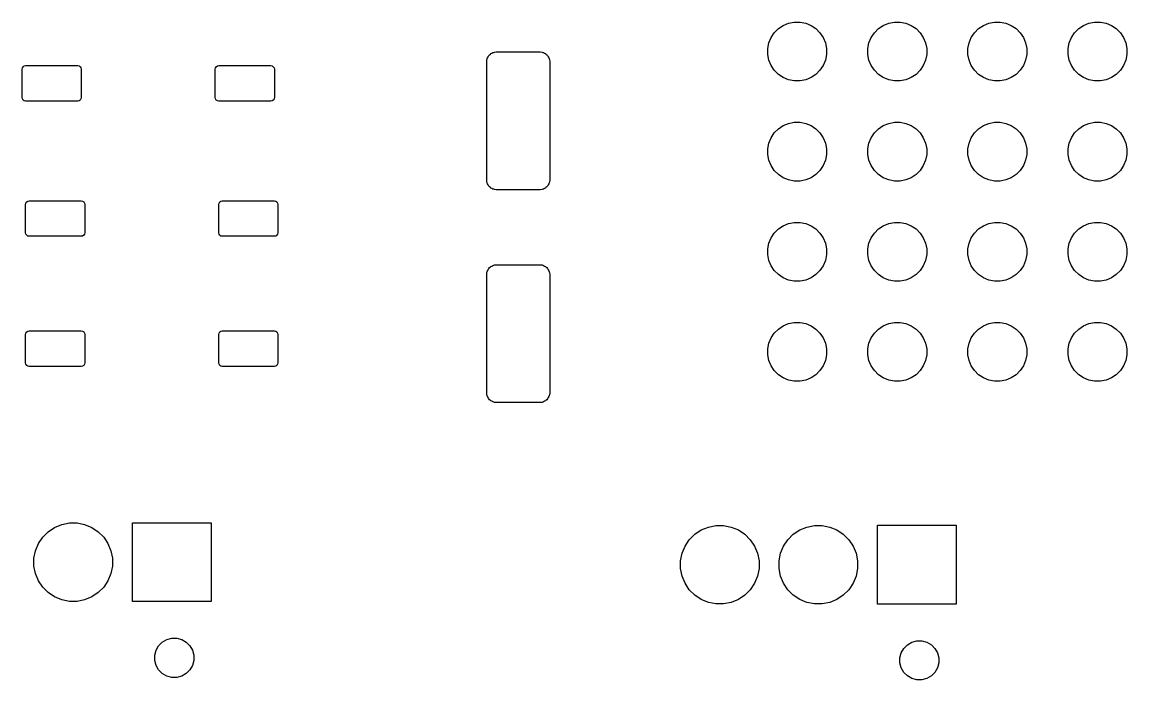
# Model space of a CAD drawing. Header units: millimetres. Extents: x 68 to 175, y -162 to -92.
# Drawn here: x 97.76 to 125.79, y -126.8 to -110.11 of the extents above; entities that cross this region are included whole.
import ezdxf

# ---------------------------------------------------------------- set-up
doc = ezdxf.new("R2010")
doc.units = ezdxf.units.MM
doc.layers.add('Edge.Cuts', color=254, linetype='CONTINUOUS', true_color=0xd0d2cd)

msp = doc.modelspace()

# ---------------------------------------------------------------- linework, layer by layer
at = {"layer": 'Edge.Cuts', "linetype": 'CONTINUOUS'}
for p, q in [((117.068452, -110.194468), (117.204286, -110.138204)), ((117.204286, -110.138204), (117.348487, -110.10952)), ((117.348487, -110.10952), (117.495513, -110.10952)), ((117.495513, -110.10952), (117.639714, -110.138204)), ((117.639714, -110.138204), (117.775548, -110.194468)), ((119.608452, -110.194468), (119.744286, -110.138204)), ((119.744286, -110.138204), (119.888487, -110.10952)), ((119.888487, -110.10952), (120.035513, -110.10952)), ((120.035513, -110.10952), (120.179714, -110.138204)), ((120.179714, -110.138204), (120.315548, -110.194468)), ((122.148452, -110.194468), (122.284286, -110.138204)), ((122.284286, -110.138204), (122.428487, -110.10952)), ((122.428487, -110.10952), (122.575513, -110.10952)), ((122.575513, -110.10952), (122.719714, -110.138204)), ((122.719714, -110.138204), (122.855548, -110.194468)), ((124.688452, -110.194468), (124.824286, -110.138204)), ((124.824286, -110.138204), (124.968487, -110.10952)), ((124.968487, -110.10952), (125.115513, -110.10952)), ((125.115513, -110.10952), (125.259714, -110.138204)), ((125.259714, -110.138204), (125.395548, -110.194468)), ((116.760559, -110.502361), (116.842242, -110.380114)), ((116.842242, -110.380114), (116.946205, -110.276151)), ((116.946205, -110.276151), (117.068452, -110.194468)), ((117.775548, -110.194468), (117.897795, -110.276151)), ((117.897795, -110.276151), (118.001758, -110.380114)), ((118.001758, -110.380114), (118.083441, -110.502361)), ((119.300559, -110.502361), (119.382242, -110.380114)), ((119.382242, -110.380114), (119.486205, -110.276151)), ((119.486205, -110.276151), (119.608452, -110.194468)), ((120.315548, -110.194468), (120.437795, -110.276151)), ((120.437795, -110.276151), (120.541758, -110.380114)), ((120.541758, -110.380114), (120.623441, -110.502361)), ((121.840559, -110.502361), (121.922242, -110.380114)), ((121.922242, -110.380114), (122.026205, -110.276151)), ((122.026205, -110.276151), (122.148452, -110.194468)), ((122.855548, -110.194468), (122.977795, -110.276151)), ((122.977795, -110.276151), (123.081758, -110.380114)), ((123.081758, -110.380114), (123.163441, -110.502361)), ((124.380559, -110.502361), (124.462242, -110.380114)), ((124.462242, -110.380114), (124.566205, -110.276151)), ((124.566205, -110.276151), (124.688452, -110.194468)), ((125.395548, -110.194468), (125.517795, -110.276151)), ((125.517795, -110.276151), (125.621758, -110.380114)), ((125.621758, -110.380114), (125.703441, -110.502361)), ((116.675611, -110.782396), (116.704295, -110.638195)), ((116.704295, -110.638195), (116.760559, -110.502361)), ((118.083441, -110.502361), (118.139705, -110.638195)), ((118.139705, -110.638195), (118.168389, -110.782396)), ((119.215611, -110.782396), (119.244295, -110.638195)), ((119.244295, -110.638195), (119.300559, -110.502361)), ((120.623441, -110.502361), (120.679705, -110.638195)), ((120.679705, -110.638195), (120.708389, -110.782396)), ((121.755611, -110.782396), (121.784295, -110.638195)), ((121.784295, -110.638195), (121.840559, -110.502361)), ((123.163441, -110.502361), (123.219705, -110.638195)), ((123.219705, -110.638195), (123.248389, -110.782396)), ((124.295611, -110.782396), (124.324295, -110.638195)), ((124.324295, -110.638195), (124.380559, -110.502361)), ((125.703441, -110.502361), (125.759705, -110.638195)), ((125.759705, -110.638195), (125.788389, -110.782396)), ((109.56443, -111.018329), (109.581226, -110.993191)), ((109.581226, -110.993191), (109.590008, -110.973303)), ((109.590008, -110.973303), (109.603591, -110.959719)), ((109.603591, -110.959719), (109.618623, -110.937223)), ((109.618623, -110.937223), (109.641119, -110.922191)), ((109.641119, -110.922191), (109.654703, -110.908608)), ((109.654703, -110.908608), (109.674591, -110.899826)), ((109.674591, -110.899826), (109.699729, -110.88303)), ((109.699729, -110.88303), (109.723208, -110.878359)), ((109.723208, -110.878359), (109.740359, -110.870787)), ((109.740359, -110.870787), (109.790551, -110.864964)), ((109.790551, -110.864964), (109.7954, -110.864)), ((109.7954, -110.864), (110.8954, -110.864)), ((110.8954, -110.864), (110.90025, -110.864964)), ((110.90025, -110.864964), (110.95044, -110.870787)), ((110.95044, -110.870787), (110.967589, -110.878359)), ((110.967589, -110.878359), (110.991071, -110.88303)), ((110.991071, -110.88303), (111.01621, -110.899827)), ((111.01621, -110.899827), (111.036096, -110.908608)), ((111.036096, -110.908608), (111.049677, -110.922189)), ((111.049677, -110.922189), (111.072177, -110.937223)), ((111.072177, -110.937223), (111.08721, -110.959722)), ((111.08721, -110.959722), (111.100791, -110.973303)), ((111.100791, -110.973303), (111.10957, -110.993186)), ((111.10957, -110.993186), (111.12637, -111.018329)), ((116.675611, -110.929422), (116.675611, -110.782396)), ((116.704295, -111.073623), (116.675611, -110.929422)), ((118.168389, -110.929422), (118.139705, -111.073623)), ((118.168389, -110.782396), (118.168389, -110.929422)), ((119.215611, -110.929422), (119.215611, -110.782396)), ((119.244295, -111.073623), (119.215611, -110.929422)), ((120.708389, -110.929422), (120.679705, -111.073623)), ((120.708389, -110.782396), (120.708389, -110.929422)), ((121.755611, -110.929422), (121.755611, -110.782396)), ((121.784295, -111.073623), (121.755611, -110.929422)), ((123.248389, -110.929422), (123.219705, -111.073623)), ((123.248389, -110.782396), (123.248389, -110.929422)), ((124.295611, -110.929422), (124.295611, -110.782396)), ((124.324295, -111.073623), (124.295611, -110.929422)), ((125.788389, -110.929422), (125.759705, -111.073623)), ((125.788389, -110.782396), (125.788389, -110.929422)), ((97.759, -111.304), (97.765851, -111.269558)), ((97.765851, -111.269558), (97.78536, -111.24036)), ((97.78536, -111.24036), (97.814558, -111.220851)), ((97.814558, -111.220851), (97.849, -111.214)), ((97.849, -111.214), (99.169, -111.214)), ((99.169, -111.214), (99.203442, -111.220851)), ((99.203442, -111.220851), (99.23264, -111.24036)), ((99.23264, -111.24036), (99.252149, -111.269558)), ((99.252149, -111.269558), (99.259, -111.304)), ((102.659, -111.304), (102.665851, -111.269558)), ((102.665851, -111.269558), (102.68536, -111.24036)), ((102.68536, -111.24036), (102.714558, -111.220851)), ((102.714558, -111.220851), (102.749, -111.214)), ((102.749, -111.214), (104.069, -111.214)), ((104.069, -111.214), (104.103442, -111.220851)), ((104.103442, -111.220851), (104.13264, -111.24036)), ((104.13264, -111.24036), (104.152149, -111.269558)), ((104.152149, -111.269558), (104.159, -111.304)), ((109.5454, -111.114), (109.546364, -111.10915)), ((109.5454, -114.114), (109.5454, -111.114)), ((109.546364, -111.10915), (109.552187, -111.058959)), ((109.552187, -111.058959), (109.559759, -111.041808)), ((109.559759, -111.041808), (109.56443, -111.018329)), ((111.12637, -111.018329), (111.131041, -111.041812)), ((111.131041, -111.041812), (111.138612, -111.058959)), ((111.138612, -111.058959), (111.144433, -111.109139)), ((111.144433, -111.109139), (111.1454, -111.114)), ((111.1454, -111.114), (111.1454, -114.114)), ((116.760559, -111.209457), (116.704295, -111.073623)), ((116.842242, -111.331704), (116.760559, -111.209457)), ((118.083441, -111.209457), (118.001758, -111.331704)), ((118.139705, -111.073623), (118.083441, -111.209457)), ((119.300559, -111.209457), (119.244295, -111.073623)), ((119.382242, -111.331704), (119.300559, -111.209457)), ((120.623441, -111.209457), (120.541758, -111.331704)), ((120.679705, -111.073623), (120.623441, -111.209457)), ((121.840559, -111.209457), (121.784295, -111.073623)), ((121.922242, -111.331704), (121.840559, -111.209457)), ((123.163441, -111.209457), (123.081758, -111.331704)), ((123.219705, -111.073623), (123.163441, -111.209457)), ((124.380559, -111.209457), (124.324295, -111.073623)), ((124.462242, -111.331704), (124.380559, -111.209457)), ((125.703441, -111.209457), (125.621758, -111.331704)), ((125.759705, -111.073623), (125.703441, -111.209457)), ((97.759, -112.024), (97.759, -111.304)), ((99.259, -111.304), (99.259, -112.024)), ((102.659, -112.024), (102.659, -111.304)), ((104.159, -111.304), (104.159, -112.024)), ((116.946205, -111.435667), (116.842242, -111.331704)), ((117.068452, -111.51735), (116.946205, -111.435667)), ((117.204286, -111.573614), (117.068452, -111.51735)), ((117.775548, -111.51735), (117.639714, -111.573614)), ((117.897795, -111.435667), (117.775548, -111.51735)), ((118.001758, -111.331704), (117.897795, -111.435667)), ((119.486205, -111.435667), (119.382242, -111.331704)), ((119.608452, -111.51735), (119.486205, -111.435667)), ((119.744286, -111.573614), (119.608452, -111.51735)), ((120.315548, -111.51735), (120.179714, -111.573614)), ((120.437795, -111.435667), (120.315548, -111.51735)), ((120.541758, -111.331704), (120.437795, -111.435667)), ((122.026205, -111.435667), (121.922242, -111.331704)), ((122.148452, -111.51735), (122.026205, -111.435667)), ((122.284286, -111.573614), (122.148452, -111.51735)), ((122.855548, -111.51735), (122.719714, -111.573614)), ((122.977795, -111.435667), (122.855548, -111.51735)), ((123.081758, -111.331704), (122.977795, -111.435667)), ((124.566205, -111.435667), (124.462242, -111.331704)), ((124.688452, -111.51735), (124.566205, -111.435667)), ((124.824286, -111.573614), (124.688452, -111.51735)), ((125.395548, -111.51735), (125.259714, -111.573614)), ((125.517795, -111.435667), (125.395548, -111.51735)), ((125.621758, -111.331704), (125.517795, -111.435667)), ((117.348487, -111.602298), (117.204286, -111.573614)), ((117.495513, -111.602298), (117.348487, -111.602298)), ((117.639714, -111.573614), (117.495513, -111.602298)), ((119.888487, -111.602298), (119.744286, -111.573614)), ((120.035513, -111.602298), (119.888487, -111.602298)), ((120.179714, -111.573614), (120.035513, -111.602298)), ((122.428487, -111.602298), (122.284286, -111.573614)), ((122.575513, -111.602298), (122.428487, -111.602298)), ((122.719714, -111.573614), (122.575513, -111.602298)), ((124.968487, -111.602298), (124.824286, -111.573614)), ((125.115513, -111.602298), (124.968487, -111.602298)), ((125.259714, -111.573614), (125.115513, -111.602298)), ((97.765851, -112.058442), (97.759, -112.024)), ((97.78536, -112.08764), (97.765851, -112.058442)), ((97.814558, -112.107149), (97.78536, -112.08764)), ((97.849, -112.114), (97.814558, -112.107149)), ((99.169, -112.114), (97.849, -112.114)), ((99.203442, -112.107149), (99.169, -112.114)), ((99.23264, -112.08764), (99.203442, -112.107149)), ((99.252149, -112.058442), (99.23264, -112.08764)), ((99.259, -112.024), (99.252149, -112.058442)), ((102.665851, -112.058442), (102.659, -112.024)), ((102.68536, -112.08764), (102.665851, -112.058442)), ((102.714558, -112.107149), (102.68536, -112.08764)), ((102.749, -112.114), (102.714558, -112.107149)), ((104.069, -112.114), (102.749, -112.114)), ((104.103442, -112.107149), (104.069, -112.114)), ((104.13264, -112.08764), (104.103442, -112.107149)), ((104.152149, -112.058442), (104.13264, -112.08764)), ((104.159, -112.024), (104.152149, -112.058442)), ((117.204286, -112.678204), (117.348487, -112.64952)), ((117.348487, -112.64952), (117.495513, -112.64952)), ((117.495513, -112.64952), (117.639714, -112.678204)), ((119.744286, -112.678204), (119.888487, -112.64952)), ((119.888487, -112.64952), (120.035513, -112.64952)), ((120.035513, -112.64952), (120.179714, -112.678204)), ((122.284286, -112.678204), (122.428487, -112.64952)), ((122.428487, -112.64952), (122.575513, -112.64952)), ((122.575513, -112.64952), (122.719714, -112.678204)), ((124.824286, -112.678204), (124.968487, -112.64952)), ((124.968487, -112.64952), (125.115513, -112.64952)), ((125.115513, -112.64952), (125.259714, -112.678204)), ((116.760559, -113.042361), (116.842242, -112.920114)), ((116.842242, -112.920114), (116.946205, -112.816151)), ((116.946205, -112.816151), (117.068452, -112.734468)), ((117.068452, -112.734468), (117.204286, -112.678204)), ((117.639714, -112.678204), (117.775548, -112.734468)), ((117.775548, -112.734468), (117.897795, -112.816151)), ((117.897795, -112.816151), (118.001758, -112.920114)), ((118.001758, -112.920114), (118.083441, -113.042361)), ((119.300559, -113.042361), (119.382242, -112.920114)), ((119.382242, -112.920114), (119.486205, -112.816151)), ((119.486205, -112.816151), (119.608452, -112.734468)), ((119.608452, -112.734468), (119.744286, -112.678204)), ((120.179714, -112.678204), (120.315548, -112.734468)), ((120.315548, -112.734468), (120.437795, -112.816151)), ((120.437795, -112.816151), (120.541758, -112.920114)), ((120.541758, -112.920114), (120.623441, -113.042361)), ((121.840559, -113.042361), (121.922242, -112.920114)), ((121.922242, -112.920114), (122.026205, -112.816151)), ((122.026205, -112.816151), (122.148452, -112.734468)), ((122.148452, -112.734468), (122.284286, -112.678204)), ((122.719714, -112.678204), (122.855548, -112.734468)), ((122.855548, -112.734468), (122.977795, -112.816151)), ((122.977795, -112.816151), (123.081758, -112.920114)), ((123.081758, -112.920114), (123.163441, -113.042361)), ((124.380559, -113.042361), (124.462242, -112.920114)), ((124.462242, -112.920114), (124.566205, -112.816151)), ((124.566205, -112.816151), (124.688452, -112.734468)), ((124.688452, -112.734468), (124.824286, -112.678204)), ((125.259714, -112.678204), (125.395548, -112.734468)), ((125.395548, -112.734468), (125.517795, -112.816151)), ((125.517795, -112.816151), (125.621758, -112.920114)), ((125.621758, -112.920114), (125.703441, -113.042361)), ((116.675611, -113.322396), (116.704295, -113.178195)), ((116.704295, -113.178195), (116.760559, -113.042361)), ((118.083441, -113.042361), (118.139705, -113.178195)), ((118.139705, -113.178195), (118.168389, -113.322396)), ((119.215611, -113.322396), (119.244295, -113.178195)), ((119.244295, -113.178195), (119.300559, -113.042361)), ((120.623441, -113.042361), (120.679705, -113.178195)), ((120.679705, -113.178195), (120.708389, -113.322396)), ((121.755611, -113.322396), (121.784295, -113.178195)), ((121.784295, -113.178195), (121.840559, -113.042361)), ((123.163441, -113.042361), (123.219705, -113.178195)), ((123.219705, -113.178195), (123.248389, -113.322396)), ((124.295611, -113.322396), (124.324295, -113.178195)), ((124.324295, -113.178195), (124.380559, -113.042361)), ((125.703441, -113.042361), (125.759705, -113.178195)), ((125.759705, -113.178195), (125.788389, -113.322396)), ((116.675611, -113.469422), (116.675611, -113.322396)), ((116.704295, -113.613623), (116.675611, -113.469422)), ((118.168389, -113.469422), (118.139705, -113.613623)), ((118.168389, -113.322396), (118.168389, -113.469422)), ((119.215611, -113.469422), (119.215611, -113.322396)), ((119.244295, -113.613623), (119.215611, -113.469422)), ((120.708389, -113.469422), (120.679705, -113.613623)), ((120.708389, -113.322396), (120.708389, -113.469422)), ((121.755611, -113.469422), (121.755611, -113.322396)), ((121.784295, -113.613623), (121.755611, -113.469422)), ((123.248389, -113.469422), (123.219705, -113.613623)), ((123.248389, -113.322396), (123.248389, -113.469422)), ((124.295611, -113.469422), (124.295611, -113.322396)), ((124.324295, -113.613623), (124.295611, -113.469422)), ((125.788389, -113.469422), (125.759705, -113.613623)), ((125.788389, -113.322396), (125.788389, -113.469422)), ((116.760559, -113.749457), (116.704295, -113.613623)), ((116.842242, -113.871704), (116.760559, -113.749457)), ((118.083441, -113.749457), (118.001758, -113.871704)), ((118.139705, -113.613623), (118.083441, -113.749457)), ((119.300559, -113.749457), (119.244295, -113.613623)), ((119.382242, -113.871704), (119.300559, -113.749457)), ((120.623441, -113.749457), (120.541758, -113.871704)), ((120.679705, -113.613623), (120.623441, -113.749457)), ((121.840559, -113.749457), (121.784295, -113.613623)), ((121.922242, -113.871704), (121.840559, -113.749457)), ((123.163441, -113.749457), (123.081758, -113.871704)), ((123.219705, -113.613623), (123.163441, -113.749457)), ((124.380559, -113.749457), (124.324295, -113.613623)), ((124.462242, -113.871704), (124.380559, -113.749457)), ((125.703441, -113.749457), (125.621758, -113.871704)), ((125.759705, -113.613623), (125.703441, -113.749457)), ((116.946205, -113.975667), (116.842242, -113.871704)), ((117.068452, -114.05735), (116.946205, -113.975667)), ((117.204286, -114.113614), (117.068452, -114.05735)), ((117.775548, -114.05735), (117.639714, -114.113614)), ((117.897795, -113.975667), (117.775548, -114.05735)), ((118.001758, -113.871704), (117.897795, -113.975667)), ((119.486205, -113.975667), (119.382242, -113.871704)), ((119.608452, -114.05735), (119.486205, -113.975667)), ((119.744286, -114.113614), (119.608452, -114.05735)), ((120.315548, -114.05735), (120.179714, -114.113614)), ((120.437795, -113.975667), (120.315548, -114.05735)), ((120.541758, -113.871704), (120.437795, -113.975667)), ((122.026205, -113.975667), (121.922242, -113.871704)), ((122.148452, -114.05735), (122.026205, -113.975667)), ((122.284286, -114.113614), (122.148452, -114.05735)), ((122.855548, -114.05735), (122.719714, -114.113614)), ((122.977795, -113.975667), (122.855548, -114.05735)), ((123.081758, -113.871704), (122.977795, -113.975667)), ((124.566205, -113.975667), (124.462242, -113.871704)), ((124.688452, -114.05735), (124.566205, -113.975667)), ((124.824286, -114.113614), (124.688452, -114.05735)), ((125.395548, -114.05735), (125.259714, -114.113614)), ((125.517795, -113.975667), (125.395548, -114.05735)), ((125.621758, -113.871704), (125.517795, -113.975667)), ((109.546364, -114.118849), (109.5454, -114.114)), ((109.552187, -114.16904), (109.546364, -114.118849)), ((109.559759, -114.186189), (109.552187, -114.16904)), ((109.56443, -114.209671), (109.559759, -114.186189)), ((109.581227, -114.23481), (109.56443, -114.209671)), ((109.590008, -114.254696), (109.581227, -114.23481)), ((109.603589, -114.268277), (109.590008, -114.254696)), ((109.618623, -114.290777), (109.603589, -114.268277)), ((109.641122, -114.30581), (109.618623, -114.290777)), ((109.654703, -114.319391), (109.641122, -114.30581)), ((109.674586, -114.32817), (109.654703, -114.319391)), ((109.699729, -114.34497), (109.674586, -114.32817)), ((109.723212, -114.349641), (109.699729, -114.34497)), ((109.740359, -114.357212), (109.723212, -114.349641)), ((109.790538, -114.363032), (109.740359, -114.357212)), ((110.95044, -114.357212), (110.900261, -114.363032)), ((110.967585, -114.349641), (110.95044, -114.357212)), ((110.991071, -114.34497), (110.967585, -114.349641)), ((111.016215, -114.328169), (110.991071, -114.34497)), ((111.036096, -114.319391), (111.016215, -114.328169)), ((111.049674, -114.305812), (111.036096, -114.319391)), ((111.072177, -114.290777), (111.049674, -114.305812)), ((111.087212, -114.268274), (111.072177, -114.290777)), ((111.100791, -114.254696), (111.087212, -114.268274)), ((111.109569, -114.234815), (111.100791, -114.254696)), ((111.12637, -114.209671), (111.109569, -114.234815)), ((111.131041, -114.186185), (111.12637, -114.209671)), ((111.138612, -114.16904), (111.131041, -114.186185)), ((111.144432, -114.118863), (111.138612, -114.16904)), ((111.1454, -114.114), (111.144432, -114.118863)), ((117.348487, -114.142298), (117.204286, -114.113614)), ((117.495513, -114.142298), (117.348487, -114.142298)), ((117.639714, -114.113614), (117.495513, -114.142298)), ((119.888487, -114.142298), (119.744286, -114.113614)), ((120.035513, -114.142298), (119.888487, -114.142298)), ((120.179714, -114.113614), (120.035513, -114.142298)), ((122.428487, -114.142298), (122.284286, -114.113614)), ((122.575513, -114.142298), (122.428487, -114.142298)), ((122.719714, -114.113614), (122.575513, -114.142298)), ((124.968487, -114.142298), (124.824286, -114.113614)), ((125.115513, -114.142298), (124.968487, -114.142298)), ((125.259714, -114.113614), (125.115513, -114.142298)), ((109.7954, -114.364), (109.790538, -114.363032)), ((110.8954, -114.364), (109.7954, -114.364)), ((110.900261, -114.363032), (110.8954, -114.364)), ((97.849, -114.734), (97.855851, -114.699558)), ((97.849, -115.454), (97.849, -114.734)), ((97.855851, -114.699558), (97.87536, -114.67036)), ((97.87536, -114.67036), (97.904558, -114.650851)), ((97.904558, -114.650851), (97.939, -114.644)), ((97.939, -114.644), (99.259, -114.644)), ((99.259, -114.644), (99.293442, -114.650851)), ((99.293442, -114.650851), (99.32264, -114.67036)), ((99.32264, -114.67036), (99.342149, -114.699558)), ((99.342149, -114.699558), (99.349, -114.734)), ((99.349, -114.734), (99.349, -115.454)), ((102.749, -114.734), (102.755851, -114.699558)), ((102.749, -115.454), (102.749, -114.734)), ((102.755851, -114.699558), (102.77536, -114.67036)), ((102.77536, -114.67036), (102.804558, -114.650851)), ((102.804558, -114.650851), (102.839, -114.644)), ((102.839, -114.644), (104.159, -114.644)), ((104.159, -114.644), (104.193442, -114.650851)), ((104.193442, -114.650851), (104.22264, -114.67036)), ((104.22264, -114.67036), (104.242149, -114.699558)), ((104.242149, -114.699558), (104.249, -114.734)), ((104.249, -114.734), (104.249, -115.454)), ((117.204286, -115.218204), (117.348487, -115.18952)), ((117.348487, -115.18952), (117.495513, -115.18952)), ((117.495513, -115.18952), (117.639714, -115.218204)), ((119.744286, -115.218204), (119.888487, -115.18952)), ((119.888487, -115.18952), (120.035513, -115.18952)), ((120.035513, -115.18952), (120.179714, -115.218204)), ((122.284286, -115.218204), (122.428487, -115.18952)), ((122.428487, -115.18952), (122.575513, -115.18952)), ((122.575513, -115.18952), (122.719714, -115.218204)), ((124.824286, -115.218204), (124.968487, -115.18952)), ((124.968487, -115.18952), (125.115513, -115.18952)), ((125.115513, -115.18952), (125.259714, -115.218204)), ((97.855851, -115.488442), (97.849, -115.454)), ((99.349, -115.454), (99.342149, -115.488442)), ((102.755851, -115.488442), (102.749, -115.454)), ((104.249, -115.454), (104.242149, -115.488442)), ((116.760559, -115.582361), (116.842242, -115.460114)), ((116.842242, -115.460114), (116.946205, -115.356151)), ((116.946205, -115.356151), (117.068452, -115.274468)), ((117.068452, -115.274468), (117.204286, -115.218204)), ((117.639714, -115.218204), (117.775548, -115.274468)), ((117.775548, -115.274468), (117.897795, -115.356151)), ((117.897795, -115.356151), (118.001758, -115.460114)), ((118.001758, -115.460114), (118.083441, -115.582361)), ((119.300559, -115.582361), (119.382242, -115.460114)), ((119.382242, -115.460114), (119.486205, -115.356151)), ((119.486205, -115.356151), (119.608452, -115.274468)), ((119.608452, -115.274468), (119.744286, -115.218204)), ((120.179714, -115.218204), (120.315548, -115.274468)), ((120.315548, -115.274468), (120.437795, -115.356151)), ((120.437795, -115.356151), (120.541758, -115.460114)), ((120.541758, -115.460114), (120.623441, -115.582361)), ((121.840559, -115.582361), (121.922242, -115.460114)), ((121.922242, -115.460114), (122.026205, -115.356151)), ((122.026205, -115.356151), (122.148452, -115.274468)), ((122.148452, -115.274468), (122.284286, -115.218204)), ((122.719714, -115.218204), (122.855548, -115.274468)), ((122.855548, -115.274468), (122.977795, -115.356151)), ((122.977795, -115.356151), (123.081758, -115.460114)), ((123.081758, -115.460114), (123.163441, -115.582361)), ((124.380559, -115.582361), (124.462242, -115.460114)), ((124.462242, -115.460114), (124.566205, -115.356151)), ((124.566205, -115.356151), (124.688452, -115.274468)), ((124.688452, -115.274468), (124.824286, -115.218204)), ((125.259714, -115.218204), (125.395548, -115.274468)), ((125.395548, -115.274468), (125.517795, -115.356151)), ((125.517795, -115.356151), (125.621758, -115.460114)), ((125.621758, -115.460114), (125.703441, -115.582361)), ((97.87536, -115.51764), (97.855851, -115.488442)), ((97.904558, -115.537149), (97.87536, -115.51764)), ((97.939, -115.544), (97.904558, -115.537149)), ((99.259, -115.544), (97.939, -115.544)), ((99.293442, -115.537149), (99.259, -115.544)), ((99.32264, -115.51764), (99.293442, -115.537149)), ((99.342149, -115.488442), (99.32264, -115.51764)), ((102.77536, -115.51764), (102.755851, -115.488442)), ((102.804558, -115.537149), (102.77536, -115.51764)), ((102.839, -115.544), (102.804558, -115.537149)), ((104.159, -115.544), (102.839, -115.544)), ((104.193442, -115.537149), (104.159, -115.544)), ((104.22264, -115.51764), (104.193442, -115.537149)), ((104.242149, -115.488442), (104.22264, -115.51764)), ((116.675611, -115.862396), (116.704295, -115.718195)), ((116.704295, -115.718195), (116.760559, -115.582361)), ((118.083441, -115.582361), (118.139705, -115.718195)), ((118.139705, -115.718195), (118.168389, -115.862396)), ((119.215611, -115.862396), (119.244295, -115.718195)), ((119.244295, -115.718195), (119.300559, -115.582361)), ((120.623441, -115.582361), (120.679705, -115.718195)), ((120.679705, -115.718195), (120.708389, -115.862396)), ((121.755611, -115.862396), (121.784295, -115.718195)), ((121.784295, -115.718195), (121.840559, -115.582361)), ((123.163441, -115.582361), (123.219705, -115.718195)), ((123.219705, -115.718195), (123.248389, -115.862396)), ((124.295611, -115.862396), (124.324295, -115.718195)), ((124.324295, -115.718195), (124.380559, -115.582361)), ((125.703441, -115.582361), (125.759705, -115.718195)), ((125.759705, -115.718195), (125.788389, -115.862396)), ((116.675611, -116.009422), (116.675611, -115.862396)), ((116.704295, -116.153623), (116.675611, -116.009422)), ((118.168389, -116.009422), (118.139705, -116.153623)), ((118.168389, -115.862396), (118.168389, -116.009422)), ((119.215611, -116.009422), (119.215611, -115.862396)), ((119.244295, -116.153623), (119.215611, -116.009422)), ((120.708389, -116.009422), (120.679705, -116.153623)), ((120.708389, -115.862396), (120.708389, -116.009422)), ((121.755611, -116.009422), (121.755611, -115.862396)), ((121.784295, -116.153623), (121.755611, -116.009422)), ((123.248389, -116.009422), (123.219705, -116.153623)), ((123.248389, -115.862396), (123.248389, -116.009422)), ((124.295611, -116.009422), (124.295611, -115.862396)), ((124.324295, -116.153623), (124.295611, -116.009422)), ((125.788389, -116.009422), (125.759705, -116.153623)), ((125.788389, -115.862396), (125.788389, -116.009422)), ((109.641119, -116.322191), (109.654703, -116.308608)), ((109.654703, -116.308608), (109.674591, -116.299826)), ((109.674591, -116.299826), (109.699729, -116.28303)), ((109.699729, -116.28303), (109.723208, -116.278359)), ((109.723208, -116.278359), (109.740359, -116.270787)), ((109.740359, -116.270787), (109.790551, -116.264964)), ((109.790551, -116.264964), (109.7954, -116.264)), ((109.7954, -116.264), (110.8954, -116.264)), ((110.8954, -116.264), (110.90025, -116.264964)), ((110.90025, -116.264964), (110.95044, -116.270787)), ((110.95044, -116.270787), (110.967589, -116.278359)), ((110.967589, -116.278359), (110.991071, -116.28303)), ((110.991071, -116.28303), (111.01621, -116.299827)), ((111.01621, -116.299827), (111.036096, -116.308608)), ((111.036096, -116.308608), (111.049677, -116.322189)), ((116.760559, -116.289457), (116.704295, -116.153623)), ((116.842242, -116.411704), (116.760559, -116.289457)), ((118.083441, -116.289457), (118.001758, -116.411704)), ((118.139705, -116.153623), (118.083441, -116.289457)), ((119.300559, -116.289457), (119.244295, -116.153623)), ((119.382242, -116.411704), (119.300559, -116.289457)), ((120.623441, -116.289457), (120.541758, -116.411704)), ((120.679705, -116.153623), (120.623441, -116.289457)), ((121.840559, -116.289457), (121.784295, -116.153623)), ((121.922242, -116.411704), (121.840559, -116.289457)), ((123.163441, -116.289457), (123.081758, -116.411704)), ((123.219705, -116.153623), (123.163441, -116.289457)), ((124.380559, -116.289457), (124.324295, -116.153623)), ((124.462242, -116.411704), (124.380559, -116.289457)), ((125.703441, -116.289457), (125.621758, -116.411704)), ((125.759705, -116.153623), (125.703441, -116.289457)), ((109.5454, -116.514), (109.546364, -116.50915)), ((109.5454, -119.514), (109.5454, -116.514)), ((109.546364, -116.50915), (109.552187, -116.458959)), ((109.552187, -116.458959), (109.559759, -116.441808)), ((109.559759, -116.441808), (109.56443, -116.418329)), ((109.56443, -116.418329), (109.581226, -116.393191)), ((109.581226, -116.393191), (109.590008, -116.373303)), ((109.590008, -116.373303), (109.603591, -116.359719)), ((109.603591, -116.359719), (109.618623, -116.337223)), ((109.618623, -116.337223), (109.641119, -116.322191)), ((111.049677, -116.322189), (111.072177, -116.337223)), ((111.072177, -116.337223), (111.08721, -116.359722)), ((111.08721, -116.359722), (111.100791, -116.373303)), ((111.100791, -116.373303), (111.10957, -116.393186)), ((111.10957, -116.393186), (111.12637, -116.418329)), ((111.12637, -116.418329), (111.131041, -116.441812)), ((111.131041, -116.441812), (111.138612, -116.458959)), ((111.138612, -116.458959), (111.144433, -116.509139)), ((111.144433, -116.509139), (111.1454, -116.514)), ((111.1454, -116.514), (111.1454, -119.514)), ((116.946205, -116.515667), (116.842242, -116.411704)), ((117.068452, -116.59735), (116.946205, -116.515667)), ((117.204286, -116.653614), (117.068452, -116.59735)), ((117.775548, -116.59735), (117.639714, -116.653614)), ((117.897795, -116.515667), (117.775548, -116.59735)), ((118.001758, -116.411704), (117.897795, -116.515667)), ((119.486205, -116.515667), (119.382242, -116.411704)), ((119.608452, -116.59735), (119.486205, -116.515667)), ((119.744286, -116.653614), (119.608452, -116.59735)), ((120.315548, -116.59735), (120.179714, -116.653614)), ((120.437795, -116.515667), (120.315548, -116.59735)), ((120.541758, -116.411704), (120.437795, -116.515667)), ((122.026205, -116.515667), (121.922242, -116.411704)), ((122.148452, -116.59735), (122.026205, -116.515667)), ((122.284286, -116.653614), (122.148452, -116.59735)), ((122.855548, -116.59735), (122.719714, -116.653614)), ((122.977795, -116.515667), (122.855548, -116.59735)), ((123.081758, -116.411704), (122.977795, -116.515667)), ((124.566205, -116.515667), (124.462242, -116.411704)), ((124.688452, -116.59735), (124.566205, -116.515667)), ((124.824286, -116.653614), (124.688452, -116.59735)), ((125.395548, -116.59735), (125.259714, -116.653614)), ((125.517795, -116.515667), (125.395548, -116.59735)), ((125.621758, -116.411704), (125.517795, -116.515667)), ((117.348487, -116.682298), (117.204286, -116.653614)), ((117.495513, -116.682298), (117.348487, -116.682298)), ((117.639714, -116.653614), (117.495513, -116.682298)), ((119.888487, -116.682298), (119.744286, -116.653614)), ((120.035513, -116.682298), (119.888487, -116.682298)), ((120.179714, -116.653614), (120.035513, -116.682298)), ((122.428487, -116.682298), (122.284286, -116.653614)), ((122.575513, -116.682298), (122.428487, -116.682298)), ((122.719714, -116.653614), (122.575513, -116.682298)), ((124.968487, -116.682298), (124.824286, -116.653614)), ((125.115513, -116.682298), (124.968487, -116.682298)), ((125.259714, -116.653614), (125.115513, -116.682298)), ((97.849, -118.034), (97.855851, -117.999558)), ((97.855851, -117.999558), (97.87536, -117.97036)), ((97.87536, -117.97036), (97.904558, -117.950851)), ((97.904558, -117.950851), (97.939, -117.944)), ((97.939, -117.944), (99.259, -117.944)), ((99.259, -117.944), (99.293442, -117.950851)), ((99.293442, -117.950851), (99.32264, -117.97036)), ((99.32264, -117.97036), (99.342149, -117.999558)), ((99.342149, -117.999558), (99.349, -118.034)), ((102.749, -118.034), (102.755851, -117.999558)), ((102.755851, -117.999558), (102.77536, -117.97036)), ((102.77536, -117.97036), (102.804558, -117.950851)), ((102.804558, -117.950851), (102.839, -117.944)), ((102.839, -117.944), (104.159, -117.944)), ((104.159, -117.944), (104.193442, -117.950851)), ((104.193442, -117.950851), (104.22264, -117.97036)), ((104.22264, -117.97036), (104.242149, -117.999558)), ((104.242149, -117.999558), (104.249, -118.034)), ((116.760559, -118.122361), (116.842242, -118.000114)), ((116.842242, -118.000114), (116.946205, -117.896151)), ((116.946205, -117.896151), (117.068452, -117.814468)), ((117.068452, -117.814468), (117.204286, -117.758204)), ((117.204286, -117.758204), (117.348487, -117.72952)), ((117.348487, -117.72952), (117.495513, -117.72952)), ((117.495513, -117.72952), (117.639714, -117.758204)), ((117.639714, -117.758204), (117.775548, -117.814468)), ((117.775548, -117.814468), (117.897795, -117.896151)), ((117.897795, -117.896151), (118.001758, -118.000114)), ((118.001758, -118.000114), (118.083441, -118.122361)), ((119.300559, -118.122361), (119.382242, -118.000114)), ((119.382242, -118.000114), (119.486205, -117.896151)), ((119.486205, -117.896151), (119.608452, -117.814468)), ((119.608452, -117.814468), (119.744286, -117.758204)), ((119.744286, -117.758204), (119.888487, -117.72952)), ((119.888487, -117.72952), (120.035513, -117.72952)), ((120.035513, -117.72952), (120.179714, -117.758204)), ((120.179714, -117.758204), (120.315548, -117.814468)), ((120.315548, -117.814468), (120.437795, -117.896151)), ((120.437795, -117.896151), (120.541758, -118.000114)), ((120.541758, -118.000114), (120.623441, -118.122361)), ((121.840559, -118.122361), (121.922242, -118.000114)), ((121.922242, -118.000114), (122.026205, -117.896151)), ((122.026205, -117.896151), (122.148452, -117.814468)), ((122.148452, -117.814468), (122.284286, -117.758204)), ((122.284286, -117.758204), (122.428487, -117.72952)), ((122.428487, -117.72952), (122.575513, -117.72952)), ((122.575513, -117.72952), (122.719714, -117.758204)), ((122.719714, -117.758204), (122.855548, -117.814468)), ((122.855548, -117.814468), (122.977795, -117.896151)), ((122.977795, -117.896151), (123.081758, -118.000114)), ((123.081758, -118.000114), (123.163441, -118.122361)), ((124.380559, -118.122361), (124.462242, -118.000114)), ((124.462242, -118.000114), (124.566205, -117.896151)), ((124.566205, -117.896151), (124.688452, -117.814468)), ((124.688452, -117.814468), (124.824286, -117.758204)), ((124.824286, -117.758204), (124.968487, -117.72952)), ((124.968487, -117.72952), (125.115513, -117.72952)), ((125.115513, -117.72952), (125.259714, -117.758204)), ((125.259714, -117.758204), (125.395548, -117.814468)), ((125.395548, -117.814468), (125.517795, -117.896151)), ((125.517795, -117.896151), (125.621758, -118.000114)), ((125.621758, -118.000114), (125.703441, -118.122361)), ((97.849, -118.754), (97.849, -118.034)), ((99.349, -118.034), (99.349, -118.754)), ((102.749, -118.754), (102.749, -118.034)), ((104.249, -118.034), (104.249, -118.754)), ((116.675611, -118.402396), (116.704295, -118.258195)), ((116.704295, -118.258195), (116.760559, -118.122361)), ((118.083441, -118.122361), (118.139705, -118.258195)), ((118.139705, -118.258195), (118.168389, -118.402396)), ((119.215611, -118.402396), (119.244295, -118.258195)), ((119.244295, -118.258195), (119.300559, -118.122361)), ((120.623441, -118.122361), (120.679705, -118.258195)), ((120.679705, -118.258195), (120.708389, -118.402396)), ((121.755611, -118.402396), (121.784295, -118.258195)), ((121.784295, -118.258195), (121.840559, -118.122361)), ((123.163441, -118.122361), (123.219705, -118.258195)), ((123.219705, -118.258195), (123.248389, -118.402396)), ((124.295611, -118.402396), (124.324295, -118.258195)), ((124.324295, -118.258195), (124.380559, -118.122361)), ((125.703441, -118.122361), (125.759705, -118.258195)), ((125.759705, -118.258195), (125.788389, -118.402396)), ((116.675611, -118.549422), (116.675611, -118.402396)), ((116.704295, -118.693623), (116.675611, -118.549422)), ((118.168389, -118.549422), (118.139705, -118.693623)), ((118.168389, -118.402396), (118.168389, -118.549422)), ((119.215611, -118.549422), (119.215611, -118.402396)), ((119.244295, -118.693623), (119.215611, -118.549422)), ((120.708389, -118.549422), (120.679705, -118.693623)), ((120.708389, -118.402396), (120.708389, -118.549422)), ((121.755611, -118.549422), (121.755611, -118.402396)), ((121.784295, -118.693623), (121.755611, -118.549422)), ((123.248389, -118.549422), (123.219705, -118.693623)), ((123.248389, -118.402396), (123.248389, -118.549422)), ((124.295611, -118.549422), (124.295611, -118.402396)), ((124.324295, -118.693623), (124.295611, -118.549422)), ((125.788389, -118.549422), (125.759705, -118.693623)), ((125.788389, -118.402396), (125.788389, -118.549422)), ((97.855851, -118.788442), (97.849, -118.754)), ((97.87536, -118.81764), (97.855851, -118.788442)), ((97.904558, -118.837149), (97.87536, -118.81764)), ((97.939, -118.844), (97.904558, -118.837149)), ((99.259, -118.844), (97.939, -118.844)), ((99.293442, -118.837149), (99.259, -118.844)), ((99.32264, -118.81764), (99.293442, -118.837149)), ((99.342149, -118.788442), (99.32264, -118.81764)), ((99.349, -118.754), (99.342149, -118.788442)), ((102.755851, -118.788442), (102.749, -118.754)), ((102.77536, -118.81764), (102.755851, -118.788442)), ((102.804558, -118.837149), (102.77536, -118.81764)), ((102.839, -118.844), (102.804558, -118.837149)), ((104.159, -118.844), (102.839, -118.844)), ((104.193442, -118.837149), (104.159, -118.844)), ((104.22264, -118.81764), (104.193442, -118.837149)), ((104.242149, -118.788442), (104.22264, -118.81764)), ((104.249, -118.754), (104.242149, -118.788442)), ((116.760559, -118.829457), (116.704295, -118.693623)), ((116.842242, -118.951704), (116.760559, -118.829457)), ((118.083441, -118.829457), (118.001758, -118.951704)), ((118.139705, -118.693623), (118.083441, -118.829457)), ((119.300559, -118.829457), (119.244295, -118.693623)), ((119.382242, -118.951704), (119.300559, -118.829457)), ((120.623441, -118.829457), (120.541758, -118.951704)), ((120.679705, -118.693623), (120.623441, -118.829457)), ((121.840559, -118.829457), (121.784295, -118.693623)), ((121.922242, -118.951704), (121.840559, -118.829457)), ((123.163441, -118.829457), (123.081758, -118.951704)), ((123.219705, -118.693623), (123.163441, -118.829457)), ((124.380559, -118.829457), (124.324295, -118.693623)), ((124.462242, -118.951704), (124.380559, -118.829457)), ((125.703441, -118.829457), (125.621758, -118.951704)), ((125.759705, -118.693623), (125.703441, -118.829457)), ((116.946205, -119.055667), (116.842242, -118.951704)), ((117.068452, -119.13735), (116.946205, -119.055667)), ((117.897795, -119.055667), (117.775548, -119.13735)), ((118.001758, -118.951704), (117.897795, -119.055667)), ((119.486205, -119.055667), (119.382242, -118.951704)), ((119.608452, -119.13735), (119.486205, -119.055667)), ((120.437795, -119.055667), (120.315548, -119.13735)), ((120.541758, -118.951704), (120.437795, -119.055667)), ((122.026205, -119.055667), (121.922242, -118.951704)), ((122.148452, -119.13735), (122.026205, -119.055667)), ((122.977795, -119.055667), (122.855548, -119.13735)), ((123.081758, -118.951704), (122.977795, -119.055667)), ((124.566205, -119.055667), (124.462242, -118.951704)), ((124.688452, -119.13735), (124.566205, -119.055667)), ((125.517795, -119.055667), (125.395548, -119.13735)), ((125.621758, -118.951704), (125.517795, -119.055667)), ((117.204286, -119.193614), (117.068452, -119.13735)), ((117.348487, -119.222298), (117.204286, -119.193614)), ((117.495513, -119.222298), (117.348487, -119.222298)), ((117.639714, -119.193614), (117.495513, -119.222298)), ((117.775548, -119.13735), (117.639714, -119.193614)), ((119.744286, -119.193614), (119.608452, -119.13735)), ((119.888487, -119.222298), (119.744286, -119.193614)), ((120.035513, -119.222298), (119.888487, -119.222298)), ((120.179714, -119.193614), (120.035513, -119.222298)), ((120.315548, -119.13735), (120.179714, -119.193614)), ((122.284286, -119.193614), (122.148452, -119.13735)), ((122.428487, -119.222298), (122.284286, -119.193614)), ((122.575513, -119.222298), (122.428487, -119.222298)), ((122.719714, -119.193614), (122.575513, -119.222298)), ((122.855548, -119.13735), (122.719714, -119.193614)), ((124.824286, -119.193614), (124.688452, -119.13735)), ((124.968487, -119.222298), (124.824286, -119.193614)), ((125.115513, -119.222298), (124.968487, -119.222298)), ((125.259714, -119.193614), (125.115513, -119.222298)), ((125.395548, -119.13735), (125.259714, -119.193614)), ((109.546364, -119.518849), (109.5454, -119.514)), ((109.552187, -119.56904), (109.546364, -119.518849)), ((109.559759, -119.586189), (109.552187, -119.56904)), ((109.56443, -119.609671), (109.559759, -119.586189)), ((109.581227, -119.63481), (109.56443, -119.609671)), ((109.590008, -119.654696), (109.581227, -119.63481)), ((109.603589, -119.668277), (109.590008, -119.654696)), ((109.618623, -119.690777), (109.603589, -119.668277)), ((111.087212, -119.668274), (111.072177, -119.690777)), ((111.100791, -119.654696), (111.087212, -119.668274)), ((111.109569, -119.634815), (111.100791, -119.654696)), ((111.12637, -119.609671), (111.109569, -119.634815)), ((111.131041, -119.586185), (111.12637, -119.609671)), ((111.138612, -119.56904), (111.131041, -119.586185)), ((111.144432, -119.518863), (111.138612, -119.56904)), ((111.1454, -119.514), (111.144432, -119.518863)), ((109.641122, -119.70581), (109.618623, -119.690777)), ((109.654703, -119.719391), (109.641122, -119.70581)), ((109.674586, -119.72817), (109.654703, -119.719391)), ((109.699729, -119.74497), (109.674586, -119.72817)), ((109.723212, -119.749641), (109.699729, -119.74497)), ((109.740359, -119.757212), (109.723212, -119.749641)), ((109.790538, -119.763032), (109.740359, -119.757212)), ((109.7954, -119.764), (109.790538, -119.763032)), ((110.8954, -119.764), (109.7954, -119.764)), ((110.900261, -119.763032), (110.8954, -119.764)), ((110.95044, -119.757212), (110.900261, -119.763032)), ((110.967585, -119.749641), (110.95044, -119.757212)), ((110.991071, -119.74497), (110.967585, -119.749641)), ((111.016215, -119.728169), (110.991071, -119.74497)), ((111.036096, -119.719391), (111.016215, -119.728169)), ((111.049674, -119.705812), (111.036096, -119.719391)), ((111.072177, -119.690777), (111.049674, -119.705812)), ((98.28309, -123.176607), (98.421707, -123.03799)), ((98.421707, -123.03799), (98.584703, -122.929079)), ((98.584703, -122.929079), (98.765815, -122.85406)), ((98.765815, -122.85406), (98.958083, -122.815815)), ((98.958083, -122.815815), (99.154117, -122.815815)), ((99.154117, -122.815815), (99.346385, -122.85406)), ((99.346385, -122.85406), (99.527497, -122.929079)), ((99.527497, -122.929079), (99.690493, -123.03799)), ((99.690493, -123.03799), (99.82911, -123.176607)), ((100.5561, -124.811), (100.5561, -122.811)), ((100.5561, -122.811), (102.5561, -122.811)), ((102.5561, -122.811), (102.5561, -124.811)), ((114.825007, -123.10269), (114.988003, -122.993779)), ((114.988003, -122.993779), (115.169115, -122.91876)), ((115.169115, -122.91876), (115.361383, -122.880515)), ((115.361383, -122.880515), (115.557417, -122.880515)), ((115.557417, -122.880515), (115.749685, -122.91876)), ((115.749685, -122.91876), (115.930797, -122.993779)), ((115.930797, -122.993779), (116.093793, -123.10269)), ((117.325007, -123.10269), (117.488003, -122.993779)), ((117.488003, -122.993779), (117.669115, -122.91876)), ((117.669115, -122.91876), (117.861383, -122.880515)), ((117.861383, -122.880515), (118.057417, -122.880515)), ((118.057417, -122.880515), (118.249685, -122.91876)), ((118.249685, -122.91876), (118.430797, -122.993779)), ((118.430797, -122.993779), (118.593793, -123.10269)), ((119.4594, -124.8757), (119.4594, -122.8757)), ((119.4594, -122.8757), (121.4594, -122.8757)), ((121.4594, -122.8757), (121.4594, -124.8757)), ((98.174179, -123.339603), (98.28309, -123.176607)), ((99.82911, -123.176607), (99.938021, -123.339603)), ((114.577479, -123.404303), (114.68639, -123.241307)), ((114.68639, -123.241307), (114.825007, -123.10269)), ((116.093793, -123.10269), (116.23241, -123.241307)), ((116.23241, -123.241307), (116.341321, -123.404303)), ((117.077479, -123.404303), (117.18639, -123.241307)), ((117.18639, -123.241307), (117.325007, -123.10269)), ((118.593793, -123.10269), (118.73241, -123.241307)), ((118.73241, -123.241307), (118.841321, -123.404303)), ((98.060915, -123.712983), (98.09916, -123.520715)), ((98.09916, -123.520715), (98.174179, -123.339603)), ((99.938021, -123.339603), (100.01304, -123.520715)), ((100.01304, -123.520715), (100.051285, -123.712983)), ((114.464215, -123.777683), (114.50246, -123.585415)), ((114.50246, -123.585415), (114.577479, -123.404303)), ((116.341321, -123.404303), (116.41634, -123.585415)), ((116.41634, -123.585415), (116.454585, -123.777683)), ((116.964215, -123.777683), (117.00246, -123.585415)), ((117.00246, -123.585415), (117.077479, -123.404303)), ((118.841321, -123.404303), (118.91634, -123.585415)), ((118.91634, -123.585415), (118.954585, -123.777683)), ((98.060915, -123.909017), (98.060915, -123.712983)), ((100.051285, -123.712983), (100.051285, -123.909017)), ((114.464215, -123.973717), (114.464215, -123.777683)), ((116.454585, -123.777683), (116.454585, -123.973717)), ((116.964215, -123.973717), (116.964215, -123.777683)), ((118.954585, -123.777683), (118.954585, -123.973717)), ((98.09916, -124.101285), (98.060915, -123.909017)), ((98.174179, -124.282397), (98.09916, -124.101285)), ((100.01304, -124.101285), (99.938021, -124.282397)), ((100.051285, -123.909017), (100.01304, -124.101285)), ((114.50246, -124.165985), (114.464215, -123.973717)), ((114.577479, -124.347097), (114.50246, -124.165985)), ((116.41634, -124.165985), (116.341321, -124.347097)), ((116.454585, -123.973717), (116.41634, -124.165985)), ((117.00246, -124.165985), (116.964215, -123.973717)), ((117.077479, -124.347097), (117.00246, -124.165985)), ((118.91634, -124.165985), (118.841321, -124.347097)), ((118.954585, -123.973717), (118.91634, -124.165985)), ((98.28309, -124.445393), (98.174179, -124.282397)), ((98.421707, -124.58401), (98.28309, -124.445393)), ((99.82911, -124.445393), (99.690493, -124.58401)), ((99.938021, -124.282397), (99.82911, -124.445393)), ((114.68639, -124.510093), (114.577479, -124.347097)), ((116.341321, -124.347097), (116.23241, -124.510093)), ((117.18639, -124.510093), (117.077479, -124.347097)), ((118.841321, -124.347097), (118.73241, -124.510093)), ((98.584703, -124.692921), (98.421707, -124.58401)), ((98.765815, -124.76794), (98.584703, -124.692921)), ((99.527497, -124.692921), (99.346385, -124.76794)), ((99.690493, -124.58401), (99.527497, -124.692921)), ((114.825007, -124.64871), (114.68639, -124.510093)), ((114.988003, -124.757621), (114.825007, -124.64871)), ((116.093793, -124.64871), (115.930797, -124.757621)), ((116.23241, -124.510093), (116.093793, -124.64871)), ((117.325007, -124.64871), (117.18639, -124.510093)), ((117.488003, -124.757621), (117.325007, -124.64871)), ((118.593793, -124.64871), (118.430797, -124.757621)), ((118.73241, -124.510093), (118.593793, -124.64871)), ((98.958083, -124.806185), (98.765815, -124.76794)), ((99.154117, -124.806185), (98.958083, -124.806185)), ((99.346385, -124.76794), (99.154117, -124.806185)), ((102.5561, -124.811), (100.5561, -124.811)), ((115.169115, -124.83264), (114.988003, -124.757621)), ((115.361383, -124.870885), (115.169115, -124.83264)), ((115.557417, -124.870885), (115.361383, -124.870885)), ((115.749685, -124.83264), (115.557417, -124.870885)), ((115.930797, -124.757621), (115.749685, -124.83264)), ((117.669115, -124.83264), (117.488003, -124.757621)), ((117.861383, -124.870885), (117.669115, -124.83264)), ((118.057417, -124.870885), (117.861383, -124.870885)), ((118.249685, -124.83264), (118.057417, -124.870885)), ((118.430797, -124.757621), (118.249685, -124.83264)), ((121.4594, -124.8757), (119.4594, -124.8757)), ((101.222923, -125.932319), (101.315219, -125.840023)), ((101.315219, -125.840023), (101.428258, -125.77476)), ((101.428258, -125.77476), (101.554337, -125.740978)), ((101.554337, -125.740978), (101.684863, -125.740978)), ((101.684863, -125.740978), (101.810942, -125.77476)), ((101.810942, -125.77476), (101.923981, -125.840023)), ((101.923981, -125.840023), (102.016277, -125.932319)), ((120.218519, -125.904723), (120.331558, -125.83946)), ((120.331558, -125.83946), (120.457637, -125.805678)), ((120.457637, -125.805678), (120.588163, -125.805678)), ((120.588163, -125.805678), (120.714242, -125.83946)), ((120.714242, -125.83946), (120.827281, -125.904723)), ((101.123878, -126.171437), (101.15766, -126.045358)), ((101.15766, -126.045358), (101.222923, -125.932319)), ((102.016277, -125.932319), (102.08154, -126.045358)), ((102.08154, -126.045358), (102.115322, -126.171437)), ((120.027178, -126.236137), (120.06096, -126.110058)), ((120.06096, -126.110058), (120.126223, -125.997019)), ((120.126223, -125.997019), (120.218519, -125.904723)), ((120.827281, -125.904723), (120.919577, -125.997019)), ((120.919577, -125.997019), (120.98484, -126.110058)), ((120.98484, -126.110058), (121.018622, -126.236137)), ((101.123878, -126.301963), (101.123878, -126.171437)), ((101.15766, -126.428042), (101.123878, -126.301963)), ((102.115322, -126.301963), (102.08154, -126.428042)), ((102.115322, -126.171437), (102.115322, -126.301963)), ((120.027178, -126.366663), (120.027178, -126.236137)), ((120.06096, -126.492742), (120.027178, -126.366663)), ((121.018622, -126.366663), (120.98484, -126.492742)), ((121.018622, -126.236137), (121.018622, -126.366663)), ((101.222923, -126.541081), (101.15766, -126.428042)), ((101.315219, -126.633377), (101.222923, -126.541081)), ((101.428258, -126.69864), (101.315219, -126.633377)), ((101.923981, -126.633377), (101.810942, -126.69864)), ((102.016277, -126.541081), (101.923981, -126.633377)), ((102.08154, -126.428042), (102.016277, -126.541081)), ((120.126223, -126.605781), (120.06096, -126.492742)), ((120.218519, -126.698077), (120.126223, -126.605781)), ((120.919577, -126.605781), (120.827281, -126.698077)), ((120.98484, -126.492742), (120.919577, -126.605781)), ((101.554337, -126.732422), (101.428258, -126.69864)), ((101.684863, -126.732422), (101.554337, -126.732422)), ((101.810942, -126.69864), (101.684863, -126.732422)), ((120.331558, -126.76334), (120.218519, -126.698077)), ((120.457637, -126.797122), (120.331558, -126.76334)), ((120.588163, -126.797122), (120.457637, -126.797122)), ((120.714242, -126.76334), (120.588163, -126.797122)), ((120.827281, -126.698077), (120.714242, -126.76334))]:
    msp.add_line(p, q, dxfattribs=at)

doc.saveas('drawing.dxf')
